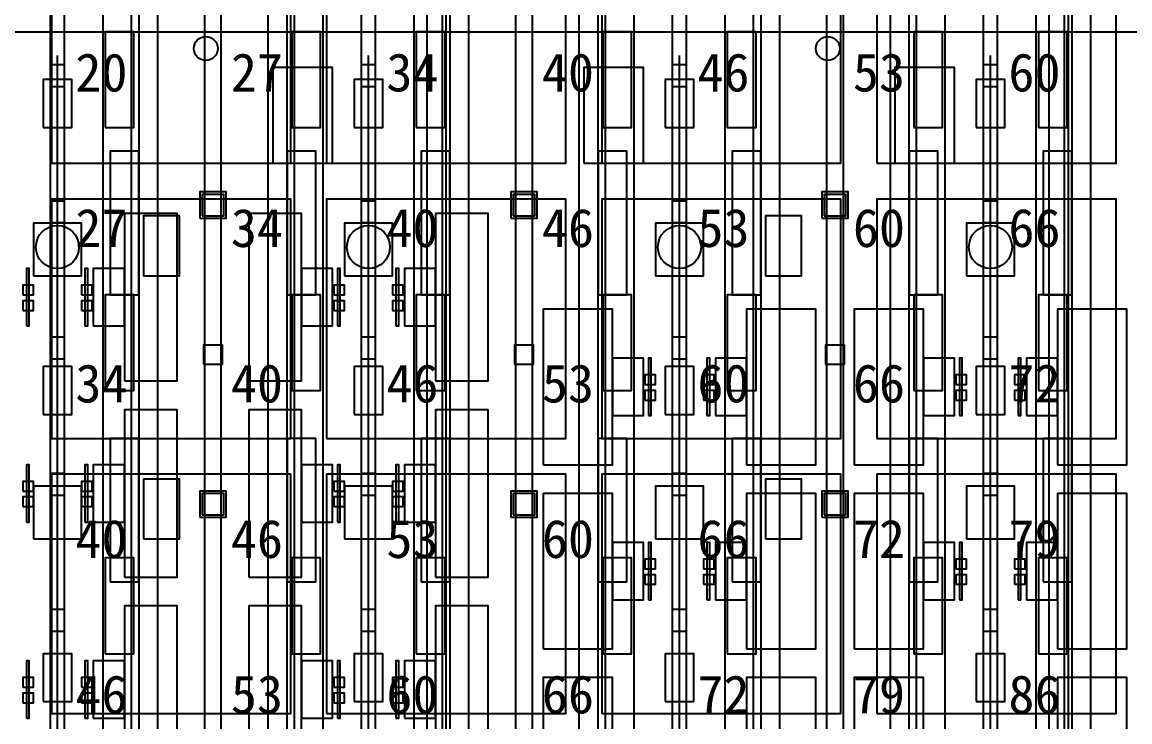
# Model space of a CAD drawing. Header units: metres. Extents: x -1640 to 1560, y -268 to 2338.
# Drawn here: x 28.27 to 74.58, y 934.15 to 963.4 of the extents above; entities that cross this region are included whole.
import ezdxf

# ---------------------------------------------------------------- set-up
doc = ezdxf.new("R2010")
doc.units = ezdxf.units.M
for name, color, linetype in [('1F_CHL', 4, 'Continuous'), ('1F_PUMP', 2, 'Continuous'), ('1F_SCR', 3, 'Continuous'), ('1F_STRUCT_COLUMN', 8, 'Continuous'), ('2F_CSF_LATERAL_RACK_CONCEPT', 9, 'Continuous'), ('2F_RFG', 5, 'Continuous'), ('2F_STRUCT_COLUMN', 8, 'Continuous'), ('2F_VMB', 6, 'Continuous'), ('3F_CLEANROOM_OVERHEAD_PIPE_DUCT_CONCEPT', 9, 'Continuous'), ('3F_CVD', 3, 'Continuous'), ('3F_DIFF', 4, 'Continuous'), ('3F_EHS_EGRESS_DIST_M', 2, 'Continuous'), ('3F_EHS_EXTINGUISHER_HYDRANT_CABINET_CONCEPT', 1, 'Continuous'), ('3F_EHS_GAS_DETECTOR', 6, 'Continuous'), ('3F_FOUP', 5, 'Continuous'), ('3F_OHT', 9, 'Continuous'), ('3F_OHTV', 1, 'Continuous'), ('3F_STK', 3, 'Continuous'), ('3F_STRUCT_COLUMN', 8, 'Continuous'), ('3F_TBAR', 6, 'Continuous'), ('4F_FFU', 1, 'Continuous'), ('4F_STRUCT_PLENUM_TRUSS_CONCEPT', 9, 'Continuous'), ('5F_CHL', 4, 'Continuous'), ('5F_PUMP', 2, 'Continuous'), ('5F_SCR', 3, 'Continuous'), ('5F_STRUCT_COLUMN', 8, 'Continuous'), ('6F_CSF_LATERAL_RACK_CONCEPT', 9, 'Continuous'), ('6F_RFG', 5, 'Continuous'), ('6F_STRUCT_COLUMN', 8, 'Continuous'), ('6F_VMB', 6, 'Continuous'), ('7F_CLEANROOM_OVERHEAD_PIPE_DUCT_CONCEPT', 9, 'Continuous'), ('7F_CVD', 3, 'Continuous'), ('7F_DIFF', 4, 'Continuous'), ('7F_EHS_EGRESS_DIST_M', 2, 'Continuous'), ('7F_EHS_EXTINGUISHER_HYDRANT_CABINET_CONCEPT', 1, 'Continuous'), ('7F_EHS_GAS_DETECTOR', 6, 'Continuous'), ('7F_FOUP', 5, 'Continuous'), ('7F_OHT', 9, 'Continuous'), ('7F_OHTV', 1, 'Continuous'), ('7F_STK', 3, 'Continuous'), ('7F_STRUCT_COLUMN', 8, 'Continuous'), ('7F_TBAR', 6, 'Continuous'), ('8F_FFU', 1, 'Continuous'), ('8F_STRUCT_PLENUM_TRUSS_CONCEPT', 9, 'Continuous'), ('EHS_TREATED_EXHAUST', 30, 'Continuous'), ('UTIL_PCW.R_CONCEPT', 1, 'Continuous'), ('UTIL_PCW.S_CONCEPT', 6, 'Continuous')]:
    doc.layers.add(name, color=color, linetype=linetype)

msp = doc.modelspace()

# ---------------------------------------------------------------- linework, layer by layer
at = {"layer": '1F_CHL'}
for points in [[(33.35, 952.8), (34.85, 952.8), (34.85, 955.3), (33.35, 955.3)], [(59.35, 952.8), (60.85, 952.8), (60.85, 955.3), (59.35, 955.3)], [(33.35, 941.8), (34.85, 941.8), (34.85, 944.3), (33.35, 944.3)], [(59.35, 941.8), (60.85, 941.8), (60.85, 944.3), (59.35, 944.3)]]:
    msp.add_lwpolyline(points, close=True, dxfattribs=at)
at = {"layer": '1F_PUMP'}
for points in [[(31.75, 959), (32.95, 959), (32.95, 963), (31.75, 963)], [(39.55, 959), (40.75, 959), (40.75, 963), (39.55, 963)], [(44.75, 959), (45.95, 959), (45.95, 963), (44.75, 963)], [(52.55, 959), (53.75, 959), (53.75, 963), (52.55, 963)], [(57.75, 959), (58.95, 959), (58.95, 963), (57.75, 963)], [(65.55, 959), (66.75, 959), (66.75, 963), (65.55, 963)], [(70.75, 959), (71.95, 959), (71.95, 963), (70.75, 963)], [(31.75, 948), (32.95, 948), (32.95, 952), (31.75, 952)], [(39.55, 948), (40.75, 948), (40.75, 952), (39.55, 952)], [(44.75, 948), (45.95, 948), (45.95, 952), (44.75, 952)], [(52.55, 948), (53.75, 948), (53.75, 952), (52.55, 952)], [(57.75, 948), (58.95, 948), (58.95, 952), (57.75, 952)], [(65.55, 948), (66.75, 948), (66.75, 952), (65.55, 952)], [(70.75, 948), (71.95, 948), (71.95, 952), (70.75, 952)], [(31.75, 937), (32.95, 937), (32.95, 941), (31.75, 941)], [(39.55, 937), (40.75, 937), (40.75, 941), (39.55, 941)], [(44.75, 937), (45.95, 937), (45.95, 941), (44.75, 941)], [(52.55, 937), (53.75, 937), (53.75, 941), (52.55, 941)], [(57.75, 937), (58.95, 937), (58.95, 941), (57.75, 941)], [(65.55, 937), (66.75, 937), (66.75, 941), (65.55, 941)], [(70.75, 937), (71.95, 937), (71.95, 941), (70.75, 941)]]:
    msp.add_lwpolyline(points, close=True, dxfattribs=at)
at = {"layer": '1F_SCR'}
for points in [[(28.75, 952.8), (30.75, 952.8), (30.75, 955), (28.75, 955)], [(41.75, 952.8), (43.75, 952.8), (43.75, 955), (41.75, 955)], [(54.75, 952.8), (56.75, 952.8), (56.75, 955), (54.75, 955)], [(67.75, 952.8), (69.75, 952.8), (69.75, 955), (67.75, 955)], [(28.75, 941.8), (30.75, 941.8), (30.75, 944), (28.75, 944)], [(41.75, 941.8), (43.75, 941.8), (43.75, 944), (41.75, 944)], [(54.75, 941.8), (56.75, 941.8), (56.75, 944), (54.75, 944)], [(67.75, 941.8), (69.75, 941.8), (69.75, 944), (67.75, 944)]]:
    msp.add_lwpolyline(points, close=True, dxfattribs=at)
at = {"layer": '1F_STRUCT_COLUMN'}
for points in [[(35.7, 955.2), (36.8, 955.2), (36.8, 956.3), (35.7, 956.3)], [(48.7, 955.2), (49.8, 955.2), (49.8, 956.3), (48.7, 956.3)], [(61.7, 955.2), (62.8, 955.2), (62.8, 956.3), (61.7, 956.3)], [(35.7, 942.7), (36.8, 942.7), (36.8, 943.8), (35.7, 943.8)], [(48.7, 942.7), (49.8, 942.7), (49.8, 943.8), (48.7, 943.8)], [(61.7, 942.7), (62.8, 942.7), (62.8, 943.8), (61.7, 943.8)]]:
    msp.add_lwpolyline(points, close=True, dxfattribs=at)
at = {"layer": '2F_CSF_LATERAL_RACK_CONCEPT'}
for points in [[(33.15, 891), (33.95, 891), (33.95, 1041), (33.15, 1041)], [(38.55, 891), (39.35, 891), (39.35, 1041), (38.55, 1041)], [(46.15, 891), (46.95, 891), (46.95, 1041), (46.15, 1041)], [(51.55, 891), (52.35, 891), (52.35, 1041), (51.55, 1041)], [(59.15, 891), (59.95, 891), (59.95, 1041), (59.15, 1041)], [(64.55, 891), (65.35, 891), (65.35, 1041), (64.55, 1041)], [(72.15, 891), (72.95, 891), (72.95, 1041), (72.15, 1041)]]:
    msp.add_lwpolyline(points, close=True, dxfattribs=at)
at = {"layer": '2F_RFG'}
for points in [[(31.95, 952), (33.15, 952), (33.15, 958), (31.95, 958)], [(39.35, 952), (40.55, 952), (40.55, 958), (39.35, 958)], [(44.95, 952), (46.15, 952), (46.15, 958), (44.95, 958)], [(52.35, 952), (53.55, 952), (53.55, 958), (52.35, 958)], [(57.95, 952), (59.15, 952), (59.15, 958), (57.95, 958)], [(65.35, 952), (66.55, 952), (66.55, 958), (65.35, 958)], [(70.95, 952), (72.15, 952), (72.15, 958), (70.95, 958)], [(31.95, 940), (33.15, 940), (33.15, 946), (31.95, 946)], [(39.35, 940), (40.55, 940), (40.55, 946), (39.35, 946)], [(44.95, 940), (46.15, 940), (46.15, 946), (44.95, 946)], [(52.35, 940), (53.55, 940), (53.55, 946), (52.35, 946)], [(57.95, 940), (59.15, 940), (59.15, 946), (57.95, 946)], [(65.35, 940), (66.55, 940), (66.55, 946), (65.35, 946)], [(70.95, 940), (72.15, 940), (72.15, 946), (70.95, 946)]]:
    msp.add_lwpolyline(points, close=True, dxfattribs=at)
at = {"layer": '2F_STRUCT_COLUMN'}
for points in [[(35.8, 955.3), (36.7, 955.3), (36.7, 956.2), (35.8, 956.2)], [(48.8, 955.3), (49.7, 955.3), (49.7, 956.2), (48.8, 956.2)], [(61.8, 955.3), (62.7, 955.3), (62.7, 956.2), (61.8, 956.2)], [(35.8, 942.8), (36.7, 942.8), (36.7, 943.7), (35.8, 943.7)], [(48.8, 942.8), (49.7, 942.8), (49.7, 943.7), (48.8, 943.7)], [(61.8, 942.8), (62.7, 942.8), (62.7, 943.7), (61.8, 943.7)]]:
    msp.add_lwpolyline(points, close=True, dxfattribs=at)
at = {"layer": '2F_VMB'}
for points in [[(29.15, 959), (30.35, 959), (30.35, 961), (29.15, 961)], [(42.15, 959), (43.35, 959), (43.35, 961), (42.15, 961)], [(55.15, 959), (56.35, 959), (56.35, 961), (55.15, 961)], [(68.15, 959), (69.35, 959), (69.35, 961), (68.15, 961)], [(29.15, 947), (30.35, 947), (30.35, 949), (29.15, 949)], [(42.15, 947), (43.35, 947), (43.35, 949), (42.15, 949)], [(55.15, 947), (56.35, 947), (56.35, 949), (55.15, 949)], [(68.15, 947), (69.35, 947), (69.35, 949), (68.15, 949)], [(29.15, 935), (30.35, 935), (30.35, 937), (29.15, 937)], [(42.15, 935), (43.35, 935), (43.35, 937), (42.15, 937)], [(55.15, 935), (56.35, 935), (56.35, 937), (55.15, 937)], [(68.15, 935), (69.35, 935), (69.35, 937), (68.15, 937)]]:
    msp.add_lwpolyline(points, close=True, dxfattribs=at)
at = {"layer": '3F_CLEANROOM_OVERHEAD_PIPE_DUCT_CONCEPT'}
for points in [[(31.65, 890), (32.85, 890), (32.85, 1042), (31.65, 1042)], [(39.65, 890), (40.85, 890), (40.85, 1042), (39.65, 1042)], [(44.65, 890), (45.85, 890), (45.85, 1042), (44.65, 1042)], [(52.65, 890), (53.85, 890), (53.85, 1042), (52.65, 1042)], [(57.65, 890), (58.85, 890), (58.85, 1042), (57.65, 1042)], [(65.65, 890), (66.85, 890), (66.85, 1042), (65.65, 1042)], [(70.65, 890), (71.85, 890), (71.85, 1042), (70.65, 1042)]]:
    msp.add_lwpolyline(points, close=True, dxfattribs=at)
at = {"layer": '3F_CVD'}
for points in [[(50.05, 944.9), (52.95, 944.9), (52.95, 951.4), (50.05, 951.4)], [(58.55, 944.9), (61.45, 944.9), (61.45, 951.4), (58.55, 951.4)], [(63.05, 944.9), (65.95, 944.9), (65.95, 951.4), (63.05, 951.4)], [(71.55, 944.9), (74.45, 944.9), (74.45, 951.4), (71.55, 951.4)], [(52.95, 946.95), (54.25, 946.95), (54.25, 949.35), (52.95, 949.35)], [(57.25, 946.95), (58.55, 946.95), (58.55, 949.35), (57.25, 949.35)], [(65.95, 946.95), (67.25, 946.95), (67.25, 949.35), (65.95, 949.35)], [(70.25, 946.95), (71.55, 946.95), (71.55, 949.35), (70.25, 949.35)], [(50.05, 937.2), (52.95, 937.2), (52.95, 943.7), (50.05, 943.7)], [(58.55, 937.2), (61.45, 937.2), (61.45, 943.7), (58.55, 943.7)], [(63.05, 937.2), (65.95, 937.2), (65.95, 943.7), (63.05, 943.7)], [(71.55, 937.2), (74.45, 937.2), (74.45, 943.7), (71.55, 943.7)], [(52.95, 939.25), (54.25, 939.25), (54.25, 941.65), (52.95, 941.65)], [(57.25, 939.25), (58.55, 939.25), (58.55, 941.65), (57.25, 941.65)], [(65.95, 939.25), (67.25, 939.25), (67.25, 941.65), (65.95, 941.65)], [(70.25, 939.25), (71.55, 939.25), (71.55, 941.65), (70.25, 941.65)], [(50.05, 929.5), (52.95, 929.5), (52.95, 936), (50.05, 936)], [(58.55, 929.5), (61.45, 929.5), (61.45, 936), (58.55, 936)], [(63.05, 929.5), (65.95, 929.5), (65.95, 936), (63.05, 936)], [(71.55, 929.5), (74.45, 929.5), (74.45, 936), (71.55, 936)]]:
    msp.add_lwpolyline(points, close=True, dxfattribs=at)
at = {"layer": '3F_DIFF'}
for points in [[(32.55, 948.4), (34.75, 948.4), (34.75, 955.4), (32.55, 955.4)], [(37.75, 948.4), (39.95, 948.4), (39.95, 955.4), (37.75, 955.4)], [(45.55, 948.4), (47.75, 948.4), (47.75, 955.4), (45.55, 955.4)], [(31.25, 950.7), (32.55, 950.7), (32.55, 953.1), (31.25, 953.1)], [(39.95, 950.7), (41.25, 950.7), (41.25, 953.1), (39.95, 953.1)], [(44.25, 950.7), (45.55, 950.7), (45.55, 953.1), (44.25, 953.1)], [(32.55, 940.2), (34.75, 940.2), (34.75, 947.2), (32.55, 947.2)], [(37.75, 940.2), (39.95, 940.2), (39.95, 947.2), (37.75, 947.2)], [(45.55, 940.2), (47.75, 940.2), (47.75, 947.2), (45.55, 947.2)], [(31.25, 942.5), (32.55, 942.5), (32.55, 944.9), (31.25, 944.9)], [(39.95, 942.5), (41.25, 942.5), (41.25, 944.9), (39.95, 944.9)], [(44.25, 942.5), (45.55, 942.5), (45.55, 944.9), (44.25, 944.9)], [(32.55, 932), (34.75, 932), (34.75, 939), (32.55, 939)], [(37.75, 932), (39.95, 932), (39.95, 939), (37.75, 939)], [(45.55, 932), (47.75, 932), (47.75, 939), (45.55, 939)], [(31.25, 934.3), (32.55, 934.3), (32.55, 936.7), (31.25, 936.7)], [(39.95, 934.3), (41.25, 934.3), (41.25, 936.7), (39.95, 936.7)], [(44.25, 934.3), (45.55, 934.3), (45.55, 936.7), (44.25, 936.7)]]:
    msp.add_lwpolyline(points, close=True, dxfattribs=at)
at = {"layer": '3F_EHS_EXTINGUISHER_HYDRANT_CABINET_CONCEPT'}
for centre in [(35.95, 962.3), (61.95, 962.3)]:
    msp.add_circle(centre, 0.5, dxfattribs=at)
at = {"layer": '3F_EHS_GAS_DETECTOR'}
for centre in [(29.75, 954), (42.75, 954), (55.75, 954), (68.75, 954)]:
    msp.add_circle(centre, 0.9, dxfattribs=at)
at = {"layer": '3F_FOUP'}
for points in [[(28.3, 952), (28.75, 952), (28.75, 952.4), (28.3, 952.4)], [(30.75, 952), (31.2, 952), (31.2, 952.4), (30.75, 952.4)], [(41.3, 952), (41.75, 952), (41.75, 952.4), (41.3, 952.4)], [(43.75, 952), (44.2, 952), (44.2, 952.4), (43.75, 952.4)], [(28.3, 951.35), (28.75, 951.35), (28.75, 951.75), (28.3, 951.75)], [(30.75, 951.35), (31.2, 951.35), (31.2, 951.75), (30.75, 951.75)], [(41.3, 951.35), (41.75, 951.35), (41.75, 951.75), (41.3, 951.75)], [(43.75, 951.35), (44.2, 951.35), (44.2, 951.75), (43.75, 951.75)], [(54.3, 948.25), (54.75, 948.25), (54.75, 948.65), (54.3, 948.65)], [(56.75, 948.25), (57.2, 948.25), (57.2, 948.65), (56.75, 948.65)], [(67.3, 948.25), (67.75, 948.25), (67.75, 948.65), (67.3, 948.65)], [(69.75, 948.25), (70.2, 948.25), (70.2, 948.65), (69.75, 948.65)], [(54.3, 947.6), (54.75, 947.6), (54.75, 948), (54.3, 948)], [(56.75, 947.6), (57.2, 947.6), (57.2, 948), (56.75, 948)], [(67.3, 947.6), (67.75, 947.6), (67.75, 948), (67.3, 948)], [(69.75, 947.6), (70.2, 947.6), (70.2, 948), (69.75, 948)], [(28.3, 943.8), (28.75, 943.8), (28.75, 944.2), (28.3, 944.2)], [(30.75, 943.8), (31.2, 943.8), (31.2, 944.2), (30.75, 944.2)], [(41.3, 943.8), (41.75, 943.8), (41.75, 944.2), (41.3, 944.2)], [(43.75, 943.8), (44.2, 943.8), (44.2, 944.2), (43.75, 944.2)], [(28.3, 943.15), (28.75, 943.15), (28.75, 943.55), (28.3, 943.55)], [(30.75, 943.15), (31.2, 943.15), (31.2, 943.55), (30.75, 943.55)], [(41.3, 943.15), (41.75, 943.15), (41.75, 943.55), (41.3, 943.55)], [(43.75, 943.15), (44.2, 943.15), (44.2, 943.55), (43.75, 943.55)], [(54.3, 940.55), (54.75, 940.55), (54.75, 940.95), (54.3, 940.95)], [(56.75, 940.55), (57.2, 940.55), (57.2, 940.95), (56.75, 940.95)], [(67.3, 940.55), (67.75, 940.55), (67.75, 940.95), (67.3, 940.95)], [(69.75, 940.55), (70.2, 940.55), (70.2, 940.95), (69.75, 940.95)], [(54.3, 939.9), (54.75, 939.9), (54.75, 940.3), (54.3, 940.3)], [(56.75, 939.9), (57.2, 939.9), (57.2, 940.3), (56.75, 940.3)], [(67.3, 939.9), (67.75, 939.9), (67.75, 940.3), (67.3, 940.3)], [(69.75, 939.9), (70.2, 939.9), (70.2, 940.3), (69.75, 940.3)], [(28.3, 935.6), (28.75, 935.6), (28.75, 936), (28.3, 936)], [(30.75, 935.6), (31.2, 935.6), (31.2, 936), (30.75, 936)], [(41.3, 935.6), (41.75, 935.6), (41.75, 936), (41.3, 936)], [(43.75, 935.6), (44.2, 935.6), (44.2, 936), (43.75, 936)], [(28.3, 934.95), (28.75, 934.95), (28.75, 935.35), (28.3, 935.35)], [(30.75, 934.95), (31.2, 934.95), (31.2, 935.35), (30.75, 935.35)], [(41.3, 934.95), (41.75, 934.95), (41.75, 935.35), (41.3, 935.35)], [(43.75, 934.95), (44.2, 934.95), (44.2, 935.35), (43.75, 935.35)]]:
    msp.add_lwpolyline(points, close=True, dxfattribs=at)
at = {"layer": '3F_OHT'}
for p, q in [((29.75, 890), (29.75, 962)), ((42.75, 890), (42.75, 962)), ((55.75, 890), (55.75, 962)), ((68.75, 890), (68.75, 962))]:
    msp.add_line(p, q, dxfattribs=at)
at = {"layer": '3F_OHTV'}
for points in [[(29.45, 960.71), (30.05, 960.71), (30.05, 961.61), (29.45, 961.61)], [(42.45, 960.71), (43.05, 960.71), (43.05, 961.61), (42.45, 961.61)], [(55.45, 960.71), (56.05, 960.71), (56.05, 961.61), (55.45, 961.61)], [(68.45, 960.71), (69.05, 960.71), (69.05, 961.61), (68.45, 961.61)], [(29.45, 955.02), (30.05, 955.02), (30.05, 955.92), (29.45, 955.92)], [(42.45, 955.02), (43.05, 955.02), (43.05, 955.92), (42.45, 955.92)], [(55.45, 955.02), (56.05, 955.02), (56.05, 955.92), (55.45, 955.92)], [(68.45, 955.02), (69.05, 955.02), (69.05, 955.92), (68.45, 955.92)], [(29.45, 949.33), (30.05, 949.33), (30.05, 950.23), (29.45, 950.23)], [(42.45, 949.33), (43.05, 949.33), (43.05, 950.23), (42.45, 950.23)], [(55.45, 949.33), (56.05, 949.33), (56.05, 950.23), (55.45, 950.23)], [(68.45, 949.33), (69.05, 949.33), (69.05, 950.23), (68.45, 950.23)], [(29.45, 943.63), (30.05, 943.63), (30.05, 944.53), (29.45, 944.53)], [(42.45, 943.63), (43.05, 943.63), (43.05, 944.53), (42.45, 944.53)], [(55.45, 943.63), (56.05, 943.63), (56.05, 944.53), (55.45, 944.53)], [(68.45, 943.63), (69.05, 943.63), (69.05, 944.53), (68.45, 944.53)], [(29.45, 937.94), (30.05, 937.94), (30.05, 938.84), (29.45, 938.84)], [(42.45, 937.94), (43.05, 937.94), (43.05, 938.84), (42.45, 938.84)], [(55.45, 937.94), (56.05, 937.94), (56.05, 938.84), (55.45, 938.84)], [(68.45, 937.94), (69.05, 937.94), (69.05, 938.84), (68.45, 938.84)]]:
    msp.add_lwpolyline(points, close=True, dxfattribs=at)
at = {"layer": '3F_STK'}
for points in [[(38.75, 957.5), (41.25, 957.5), (41.25, 961.5), (38.75, 961.5)], [(51.75, 957.5), (54.25, 957.5), (54.25, 961.5), (51.75, 961.5)], [(64.75, 957.5), (67.25, 957.5), (67.25, 961.5), (64.75, 961.5)]]:
    msp.add_lwpolyline(points, close=True, dxfattribs=at)
at = {"layer": '3F_STRUCT_COLUMN'}
for points in [[(35.85, 949.1), (36.65, 949.1), (36.65, 949.9), (35.85, 949.9)], [(48.85, 949.1), (49.65, 949.1), (49.65, 949.9), (48.85, 949.9)], [(61.85, 949.1), (62.65, 949.1), (62.65, 949.9), (61.85, 949.9)]]:
    msp.add_lwpolyline(points, close=True, dxfattribs=at)
at = {"layer": '3F_TBAR'}
for points in [[(28.45, 950.7), (28.57, 950.7), (28.57, 953.1), (28.45, 953.1)], [(30.9, 950.7), (31.02, 950.7), (31.02, 953.1), (30.9, 953.1)], [(41.45, 950.7), (41.57, 950.7), (41.57, 953.1), (41.45, 953.1)], [(43.9, 950.7), (44.02, 950.7), (44.02, 953.1), (43.9, 953.1)], [(54.45, 946.95), (54.57, 946.95), (54.57, 949.35), (54.45, 949.35)], [(56.9, 946.95), (57.02, 946.95), (57.02, 949.35), (56.9, 949.35)], [(67.45, 946.95), (67.57, 946.95), (67.57, 949.35), (67.45, 949.35)], [(69.9, 946.95), (70.02, 946.95), (70.02, 949.35), (69.9, 949.35)], [(28.45, 942.5), (28.57, 942.5), (28.57, 944.9), (28.45, 944.9)], [(30.9, 942.5), (31.02, 942.5), (31.02, 944.9), (30.9, 944.9)], [(41.45, 942.5), (41.57, 942.5), (41.57, 944.9), (41.45, 944.9)], [(43.9, 942.5), (44.02, 942.5), (44.02, 944.9), (43.9, 944.9)], [(54.45, 939.25), (54.57, 939.25), (54.57, 941.65), (54.45, 941.65)], [(56.9, 939.25), (57.02, 939.25), (57.02, 941.65), (56.9, 941.65)], [(67.45, 939.25), (67.57, 939.25), (67.57, 941.65), (67.45, 941.65)], [(69.9, 939.25), (70.02, 939.25), (70.02, 941.65), (69.9, 941.65)], [(28.45, 934.3), (28.57, 934.3), (28.57, 936.7), (28.45, 936.7)], [(30.9, 934.3), (31.02, 934.3), (31.02, 936.7), (30.9, 936.7)], [(41.45, 934.3), (41.57, 934.3), (41.57, 936.7), (41.45, 936.7)], [(43.9, 934.3), (44.02, 934.3), (44.02, 936.7), (43.9, 936.7)]]:
    msp.add_lwpolyline(points, close=True, dxfattribs=at)
at = {"layer": '4F_FFU'}
for points in [[(29.5, 957.5), (39.5, 957.5), (39.5, 967.5), (29.5, 967.5)], [(41, 957.5), (51, 957.5), (51, 967.5), (41, 967.5)], [(52.5, 957.5), (62.5, 957.5), (62.5, 967.5), (52.5, 967.5)], [(64, 957.5), (74, 957.5), (74, 967.5), (64, 967.5)], [(29.5, 946), (39.5, 946), (39.5, 956), (29.5, 956)], [(41, 946), (51, 946), (51, 956), (41, 956)], [(52.5, 946), (62.5, 946), (62.5, 956), (52.5, 956)], [(64, 946), (74, 946), (74, 956), (64, 956)], [(29.5, 934.5), (39.5, 934.5), (39.5, 944.5), (29.5, 944.5)], [(41, 934.5), (51, 934.5), (51, 944.5), (41, 944.5)], [(52.5, 934.5), (62.5, 934.5), (62.5, 944.5), (52.5, 944.5)], [(64, 934.5), (74, 934.5), (74, 944.5), (64, 944.5)]]:
    msp.add_lwpolyline(points, close=True, dxfattribs=at)
at = {"layer": '4F_STRUCT_PLENUM_TRUSS_CONCEPT'}
for points in [[(35.9, 887), (36.6, 887), (36.6, 1045), (35.9, 1045)], [(48.9, 887), (49.6, 887), (49.6, 1045), (48.9, 1045)], [(61.9, 887), (62.6, 887), (62.6, 1045), (61.9, 1045)]]:
    msp.add_lwpolyline(points, close=True, dxfattribs=at)
at = {"layer": '5F_CHL'}
for points in [[(33.35, 952.8), (34.85, 952.8), (34.85, 955.3), (33.35, 955.3)], [(59.35, 952.8), (60.85, 952.8), (60.85, 955.3), (59.35, 955.3)], [(33.35, 941.8), (34.85, 941.8), (34.85, 944.3), (33.35, 944.3)], [(59.35, 941.8), (60.85, 941.8), (60.85, 944.3), (59.35, 944.3)]]:
    msp.add_lwpolyline(points, close=True, dxfattribs=at)
at = {"layer": '5F_PUMP'}
for points in [[(31.75, 959), (32.95, 959), (32.95, 963), (31.75, 963)], [(39.55, 959), (40.75, 959), (40.75, 963), (39.55, 963)], [(44.75, 959), (45.95, 959), (45.95, 963), (44.75, 963)], [(52.55, 959), (53.75, 959), (53.75, 963), (52.55, 963)], [(57.75, 959), (58.95, 959), (58.95, 963), (57.75, 963)], [(65.55, 959), (66.75, 959), (66.75, 963), (65.55, 963)], [(70.75, 959), (71.95, 959), (71.95, 963), (70.75, 963)], [(31.75, 948), (32.95, 948), (32.95, 952), (31.75, 952)], [(39.55, 948), (40.75, 948), (40.75, 952), (39.55, 952)], [(44.75, 948), (45.95, 948), (45.95, 952), (44.75, 952)], [(52.55, 948), (53.75, 948), (53.75, 952), (52.55, 952)], [(57.75, 948), (58.95, 948), (58.95, 952), (57.75, 952)], [(65.55, 948), (66.75, 948), (66.75, 952), (65.55, 952)], [(70.75, 948), (71.95, 948), (71.95, 952), (70.75, 952)], [(31.75, 937), (32.95, 937), (32.95, 941), (31.75, 941)], [(39.55, 937), (40.75, 937), (40.75, 941), (39.55, 941)], [(44.75, 937), (45.95, 937), (45.95, 941), (44.75, 941)], [(52.55, 937), (53.75, 937), (53.75, 941), (52.55, 941)], [(57.75, 937), (58.95, 937), (58.95, 941), (57.75, 941)], [(65.55, 937), (66.75, 937), (66.75, 941), (65.55, 941)], [(70.75, 937), (71.95, 937), (71.95, 941), (70.75, 941)]]:
    msp.add_lwpolyline(points, close=True, dxfattribs=at)
at = {"layer": '5F_SCR'}
for points in [[(28.75, 952.8), (30.75, 952.8), (30.75, 955), (28.75, 955)], [(41.75, 952.8), (43.75, 952.8), (43.75, 955), (41.75, 955)], [(54.75, 952.8), (56.75, 952.8), (56.75, 955), (54.75, 955)], [(67.75, 952.8), (69.75, 952.8), (69.75, 955), (67.75, 955)], [(28.75, 941.8), (30.75, 941.8), (30.75, 944), (28.75, 944)], [(41.75, 941.8), (43.75, 941.8), (43.75, 944), (41.75, 944)], [(54.75, 941.8), (56.75, 941.8), (56.75, 944), (54.75, 944)], [(67.75, 941.8), (69.75, 941.8), (69.75, 944), (67.75, 944)]]:
    msp.add_lwpolyline(points, close=True, dxfattribs=at)
at = {"layer": '5F_STRUCT_COLUMN'}
for points in [[(35.7, 955.2), (36.8, 955.2), (36.8, 956.3), (35.7, 956.3)], [(48.7, 955.2), (49.8, 955.2), (49.8, 956.3), (48.7, 956.3)], [(61.7, 955.2), (62.8, 955.2), (62.8, 956.3), (61.7, 956.3)], [(35.7, 942.7), (36.8, 942.7), (36.8, 943.8), (35.7, 943.8)], [(48.7, 942.7), (49.8, 942.7), (49.8, 943.8), (48.7, 943.8)], [(61.7, 942.7), (62.8, 942.7), (62.8, 943.8), (61.7, 943.8)]]:
    msp.add_lwpolyline(points, close=True, dxfattribs=at)
at = {"layer": '6F_CSF_LATERAL_RACK_CONCEPT'}
for points in [[(33.15, 891), (33.95, 891), (33.95, 1041), (33.15, 1041)], [(38.55, 891), (39.35, 891), (39.35, 1041), (38.55, 1041)], [(46.15, 891), (46.95, 891), (46.95, 1041), (46.15, 1041)], [(51.55, 891), (52.35, 891), (52.35, 1041), (51.55, 1041)], [(59.15, 891), (59.95, 891), (59.95, 1041), (59.15, 1041)], [(64.55, 891), (65.35, 891), (65.35, 1041), (64.55, 1041)], [(72.15, 891), (72.95, 891), (72.95, 1041), (72.15, 1041)]]:
    msp.add_lwpolyline(points, close=True, dxfattribs=at)
at = {"layer": '6F_RFG'}
for points in [[(31.95, 952), (33.15, 952), (33.15, 958), (31.95, 958)], [(39.35, 952), (40.55, 952), (40.55, 958), (39.35, 958)], [(44.95, 952), (46.15, 952), (46.15, 958), (44.95, 958)], [(52.35, 952), (53.55, 952), (53.55, 958), (52.35, 958)], [(57.95, 952), (59.15, 952), (59.15, 958), (57.95, 958)], [(65.35, 952), (66.55, 952), (66.55, 958), (65.35, 958)], [(70.95, 952), (72.15, 952), (72.15, 958), (70.95, 958)], [(31.95, 940), (33.15, 940), (33.15, 946), (31.95, 946)], [(39.35, 940), (40.55, 940), (40.55, 946), (39.35, 946)], [(44.95, 940), (46.15, 940), (46.15, 946), (44.95, 946)], [(52.35, 940), (53.55, 940), (53.55, 946), (52.35, 946)], [(57.95, 940), (59.15, 940), (59.15, 946), (57.95, 946)], [(65.35, 940), (66.55, 940), (66.55, 946), (65.35, 946)], [(70.95, 940), (72.15, 940), (72.15, 946), (70.95, 946)]]:
    msp.add_lwpolyline(points, close=True, dxfattribs=at)
at = {"layer": '6F_STRUCT_COLUMN'}
for points in [[(35.8, 955.3), (36.7, 955.3), (36.7, 956.2), (35.8, 956.2)], [(48.8, 955.3), (49.7, 955.3), (49.7, 956.2), (48.8, 956.2)], [(61.8, 955.3), (62.7, 955.3), (62.7, 956.2), (61.8, 956.2)], [(35.8, 942.8), (36.7, 942.8), (36.7, 943.7), (35.8, 943.7)], [(48.8, 942.8), (49.7, 942.8), (49.7, 943.7), (48.8, 943.7)], [(61.8, 942.8), (62.7, 942.8), (62.7, 943.7), (61.8, 943.7)]]:
    msp.add_lwpolyline(points, close=True, dxfattribs=at)
at = {"layer": '6F_VMB'}
for points in [[(29.15, 959), (30.35, 959), (30.35, 961), (29.15, 961)], [(42.15, 959), (43.35, 959), (43.35, 961), (42.15, 961)], [(55.15, 959), (56.35, 959), (56.35, 961), (55.15, 961)], [(68.15, 959), (69.35, 959), (69.35, 961), (68.15, 961)], [(29.15, 947), (30.35, 947), (30.35, 949), (29.15, 949)], [(42.15, 947), (43.35, 947), (43.35, 949), (42.15, 949)], [(55.15, 947), (56.35, 947), (56.35, 949), (55.15, 949)], [(68.15, 947), (69.35, 947), (69.35, 949), (68.15, 949)], [(29.15, 935), (30.35, 935), (30.35, 937), (29.15, 937)], [(42.15, 935), (43.35, 935), (43.35, 937), (42.15, 937)], [(55.15, 935), (56.35, 935), (56.35, 937), (55.15, 937)], [(68.15, 935), (69.35, 935), (69.35, 937), (68.15, 937)]]:
    msp.add_lwpolyline(points, close=True, dxfattribs=at)
at = {"layer": '7F_CLEANROOM_OVERHEAD_PIPE_DUCT_CONCEPT'}
for points in [[(31.65, 890), (32.85, 890), (32.85, 1042), (31.65, 1042)], [(39.65, 890), (40.85, 890), (40.85, 1042), (39.65, 1042)], [(44.65, 890), (45.85, 890), (45.85, 1042), (44.65, 1042)], [(52.65, 890), (53.85, 890), (53.85, 1042), (52.65, 1042)], [(57.65, 890), (58.85, 890), (58.85, 1042), (57.65, 1042)], [(65.65, 890), (66.85, 890), (66.85, 1042), (65.65, 1042)], [(70.65, 890), (71.85, 890), (71.85, 1042), (70.65, 1042)]]:
    msp.add_lwpolyline(points, close=True, dxfattribs=at)
at = {"layer": '7F_CVD'}
for points in [[(50.05, 944.9), (52.95, 944.9), (52.95, 951.4), (50.05, 951.4)], [(58.55, 944.9), (61.45, 944.9), (61.45, 951.4), (58.55, 951.4)], [(63.05, 944.9), (65.95, 944.9), (65.95, 951.4), (63.05, 951.4)], [(71.55, 944.9), (74.45, 944.9), (74.45, 951.4), (71.55, 951.4)], [(52.95, 946.95), (54.25, 946.95), (54.25, 949.35), (52.95, 949.35)], [(57.25, 946.95), (58.55, 946.95), (58.55, 949.35), (57.25, 949.35)], [(65.95, 946.95), (67.25, 946.95), (67.25, 949.35), (65.95, 949.35)], [(70.25, 946.95), (71.55, 946.95), (71.55, 949.35), (70.25, 949.35)], [(50.05, 937.2), (52.95, 937.2), (52.95, 943.7), (50.05, 943.7)], [(58.55, 937.2), (61.45, 937.2), (61.45, 943.7), (58.55, 943.7)], [(63.05, 937.2), (65.95, 937.2), (65.95, 943.7), (63.05, 943.7)], [(71.55, 937.2), (74.45, 937.2), (74.45, 943.7), (71.55, 943.7)], [(52.95, 939.25), (54.25, 939.25), (54.25, 941.65), (52.95, 941.65)], [(57.25, 939.25), (58.55, 939.25), (58.55, 941.65), (57.25, 941.65)], [(65.95, 939.25), (67.25, 939.25), (67.25, 941.65), (65.95, 941.65)], [(70.25, 939.25), (71.55, 939.25), (71.55, 941.65), (70.25, 941.65)], [(50.05, 929.5), (52.95, 929.5), (52.95, 936), (50.05, 936)], [(58.55, 929.5), (61.45, 929.5), (61.45, 936), (58.55, 936)], [(63.05, 929.5), (65.95, 929.5), (65.95, 936), (63.05, 936)], [(71.55, 929.5), (74.45, 929.5), (74.45, 936), (71.55, 936)]]:
    msp.add_lwpolyline(points, close=True, dxfattribs=at)
at = {"layer": '7F_DIFF'}
for points in [[(32.55, 948.4), (34.75, 948.4), (34.75, 955.4), (32.55, 955.4)], [(37.75, 948.4), (39.95, 948.4), (39.95, 955.4), (37.75, 955.4)], [(45.55, 948.4), (47.75, 948.4), (47.75, 955.4), (45.55, 955.4)], [(31.25, 950.7), (32.55, 950.7), (32.55, 953.1), (31.25, 953.1)], [(39.95, 950.7), (41.25, 950.7), (41.25, 953.1), (39.95, 953.1)], [(44.25, 950.7), (45.55, 950.7), (45.55, 953.1), (44.25, 953.1)], [(32.55, 940.2), (34.75, 940.2), (34.75, 947.2), (32.55, 947.2)], [(37.75, 940.2), (39.95, 940.2), (39.95, 947.2), (37.75, 947.2)], [(45.55, 940.2), (47.75, 940.2), (47.75, 947.2), (45.55, 947.2)], [(31.25, 942.5), (32.55, 942.5), (32.55, 944.9), (31.25, 944.9)], [(39.95, 942.5), (41.25, 942.5), (41.25, 944.9), (39.95, 944.9)], [(44.25, 942.5), (45.55, 942.5), (45.55, 944.9), (44.25, 944.9)], [(32.55, 932), (34.75, 932), (34.75, 939), (32.55, 939)], [(37.75, 932), (39.95, 932), (39.95, 939), (37.75, 939)], [(45.55, 932), (47.75, 932), (47.75, 939), (45.55, 939)], [(31.25, 934.3), (32.55, 934.3), (32.55, 936.7), (31.25, 936.7)], [(39.95, 934.3), (41.25, 934.3), (41.25, 936.7), (39.95, 936.7)], [(44.25, 934.3), (45.55, 934.3), (45.55, 936.7), (44.25, 936.7)]]:
    msp.add_lwpolyline(points, close=True, dxfattribs=at)
at = {"layer": '7F_EHS_EXTINGUISHER_HYDRANT_CABINET_CONCEPT'}
for centre in [(35.95, 962.3), (61.95, 962.3)]:
    msp.add_circle(centre, 0.5, dxfattribs=at)
at = {"layer": '7F_EHS_GAS_DETECTOR'}
for centre in [(29.75, 954), (42.75, 954), (55.75, 954), (68.75, 954)]:
    msp.add_circle(centre, 0.9, dxfattribs=at)
at = {"layer": '7F_FOUP'}
for points in [[(28.3, 952), (28.75, 952), (28.75, 952.4), (28.3, 952.4)], [(30.75, 952), (31.2, 952), (31.2, 952.4), (30.75, 952.4)], [(41.3, 952), (41.75, 952), (41.75, 952.4), (41.3, 952.4)], [(43.75, 952), (44.2, 952), (44.2, 952.4), (43.75, 952.4)], [(28.3, 951.35), (28.75, 951.35), (28.75, 951.75), (28.3, 951.75)], [(30.75, 951.35), (31.2, 951.35), (31.2, 951.75), (30.75, 951.75)], [(41.3, 951.35), (41.75, 951.35), (41.75, 951.75), (41.3, 951.75)], [(43.75, 951.35), (44.2, 951.35), (44.2, 951.75), (43.75, 951.75)], [(54.3, 948.25), (54.75, 948.25), (54.75, 948.65), (54.3, 948.65)], [(56.75, 948.25), (57.2, 948.25), (57.2, 948.65), (56.75, 948.65)], [(67.3, 948.25), (67.75, 948.25), (67.75, 948.65), (67.3, 948.65)], [(69.75, 948.25), (70.2, 948.25), (70.2, 948.65), (69.75, 948.65)], [(54.3, 947.6), (54.75, 947.6), (54.75, 948), (54.3, 948)], [(56.75, 947.6), (57.2, 947.6), (57.2, 948), (56.75, 948)], [(67.3, 947.6), (67.75, 947.6), (67.75, 948), (67.3, 948)], [(69.75, 947.6), (70.2, 947.6), (70.2, 948), (69.75, 948)], [(28.3, 943.8), (28.75, 943.8), (28.75, 944.2), (28.3, 944.2)], [(30.75, 943.8), (31.2, 943.8), (31.2, 944.2), (30.75, 944.2)], [(41.3, 943.8), (41.75, 943.8), (41.75, 944.2), (41.3, 944.2)], [(43.75, 943.8), (44.2, 943.8), (44.2, 944.2), (43.75, 944.2)], [(28.3, 943.15), (28.75, 943.15), (28.75, 943.55), (28.3, 943.55)], [(30.75, 943.15), (31.2, 943.15), (31.2, 943.55), (30.75, 943.55)], [(41.3, 943.15), (41.75, 943.15), (41.75, 943.55), (41.3, 943.55)], [(43.75, 943.15), (44.2, 943.15), (44.2, 943.55), (43.75, 943.55)], [(54.3, 940.55), (54.75, 940.55), (54.75, 940.95), (54.3, 940.95)], [(56.75, 940.55), (57.2, 940.55), (57.2, 940.95), (56.75, 940.95)], [(67.3, 940.55), (67.75, 940.55), (67.75, 940.95), (67.3, 940.95)], [(69.75, 940.55), (70.2, 940.55), (70.2, 940.95), (69.75, 940.95)], [(54.3, 939.9), (54.75, 939.9), (54.75, 940.3), (54.3, 940.3)], [(56.75, 939.9), (57.2, 939.9), (57.2, 940.3), (56.75, 940.3)], [(67.3, 939.9), (67.75, 939.9), (67.75, 940.3), (67.3, 940.3)], [(69.75, 939.9), (70.2, 939.9), (70.2, 940.3), (69.75, 940.3)], [(28.3, 935.6), (28.75, 935.6), (28.75, 936), (28.3, 936)], [(30.75, 935.6), (31.2, 935.6), (31.2, 936), (30.75, 936)], [(41.3, 935.6), (41.75, 935.6), (41.75, 936), (41.3, 936)], [(43.75, 935.6), (44.2, 935.6), (44.2, 936), (43.75, 936)], [(28.3, 934.95), (28.75, 934.95), (28.75, 935.35), (28.3, 935.35)], [(30.75, 934.95), (31.2, 934.95), (31.2, 935.35), (30.75, 935.35)], [(41.3, 934.95), (41.75, 934.95), (41.75, 935.35), (41.3, 935.35)], [(43.75, 934.95), (44.2, 934.95), (44.2, 935.35), (43.75, 935.35)]]:
    msp.add_lwpolyline(points, close=True, dxfattribs=at)
at = {"layer": '7F_OHT'}
for p, q in [((29.75, 890), (29.75, 962)), ((42.75, 890), (42.75, 962)), ((55.75, 890), (55.75, 962)), ((68.75, 890), (68.75, 962))]:
    msp.add_line(p, q, dxfattribs=at)
at = {"layer": '7F_OHTV'}
for points in [[(29.45, 960.71), (30.05, 960.71), (30.05, 961.61), (29.45, 961.61)], [(42.45, 960.71), (43.05, 960.71), (43.05, 961.61), (42.45, 961.61)], [(55.45, 960.71), (56.05, 960.71), (56.05, 961.61), (55.45, 961.61)], [(68.45, 960.71), (69.05, 960.71), (69.05, 961.61), (68.45, 961.61)], [(29.45, 955.02), (30.05, 955.02), (30.05, 955.92), (29.45, 955.92)], [(42.45, 955.02), (43.05, 955.02), (43.05, 955.92), (42.45, 955.92)], [(55.45, 955.02), (56.05, 955.02), (56.05, 955.92), (55.45, 955.92)], [(68.45, 955.02), (69.05, 955.02), (69.05, 955.92), (68.45, 955.92)], [(29.45, 949.33), (30.05, 949.33), (30.05, 950.23), (29.45, 950.23)], [(42.45, 949.33), (43.05, 949.33), (43.05, 950.23), (42.45, 950.23)], [(55.45, 949.33), (56.05, 949.33), (56.05, 950.23), (55.45, 950.23)], [(68.45, 949.33), (69.05, 949.33), (69.05, 950.23), (68.45, 950.23)], [(29.45, 943.63), (30.05, 943.63), (30.05, 944.53), (29.45, 944.53)], [(42.45, 943.63), (43.05, 943.63), (43.05, 944.53), (42.45, 944.53)], [(55.45, 943.63), (56.05, 943.63), (56.05, 944.53), (55.45, 944.53)], [(68.45, 943.63), (69.05, 943.63), (69.05, 944.53), (68.45, 944.53)], [(29.45, 937.94), (30.05, 937.94), (30.05, 938.84), (29.45, 938.84)], [(42.45, 937.94), (43.05, 937.94), (43.05, 938.84), (42.45, 938.84)], [(55.45, 937.94), (56.05, 937.94), (56.05, 938.84), (55.45, 938.84)], [(68.45, 937.94), (69.05, 937.94), (69.05, 938.84), (68.45, 938.84)]]:
    msp.add_lwpolyline(points, close=True, dxfattribs=at)
at = {"layer": '7F_STK'}
for points in [[(38.75, 957.5), (41.25, 957.5), (41.25, 961.5), (38.75, 961.5)], [(51.75, 957.5), (54.25, 957.5), (54.25, 961.5), (51.75, 961.5)], [(64.75, 957.5), (67.25, 957.5), (67.25, 961.5), (64.75, 961.5)]]:
    msp.add_lwpolyline(points, close=True, dxfattribs=at)
at = {"layer": '7F_STRUCT_COLUMN'}
for points in [[(35.85, 949.1), (36.65, 949.1), (36.65, 949.9), (35.85, 949.9)], [(48.85, 949.1), (49.65, 949.1), (49.65, 949.9), (48.85, 949.9)], [(61.85, 949.1), (62.65, 949.1), (62.65, 949.9), (61.85, 949.9)]]:
    msp.add_lwpolyline(points, close=True, dxfattribs=at)
at = {"layer": '7F_TBAR'}
for points in [[(28.45, 950.7), (28.57, 950.7), (28.57, 953.1), (28.45, 953.1)], [(30.9, 950.7), (31.02, 950.7), (31.02, 953.1), (30.9, 953.1)], [(41.45, 950.7), (41.57, 950.7), (41.57, 953.1), (41.45, 953.1)], [(43.9, 950.7), (44.02, 950.7), (44.02, 953.1), (43.9, 953.1)], [(54.45, 946.95), (54.57, 946.95), (54.57, 949.35), (54.45, 949.35)], [(56.9, 946.95), (57.02, 946.95), (57.02, 949.35), (56.9, 949.35)], [(67.45, 946.95), (67.57, 946.95), (67.57, 949.35), (67.45, 949.35)], [(69.9, 946.95), (70.02, 946.95), (70.02, 949.35), (69.9, 949.35)], [(28.45, 942.5), (28.57, 942.5), (28.57, 944.9), (28.45, 944.9)], [(30.9, 942.5), (31.02, 942.5), (31.02, 944.9), (30.9, 944.9)], [(41.45, 942.5), (41.57, 942.5), (41.57, 944.9), (41.45, 944.9)], [(43.9, 942.5), (44.02, 942.5), (44.02, 944.9), (43.9, 944.9)], [(54.45, 939.25), (54.57, 939.25), (54.57, 941.65), (54.45, 941.65)], [(56.9, 939.25), (57.02, 939.25), (57.02, 941.65), (56.9, 941.65)], [(67.45, 939.25), (67.57, 939.25), (67.57, 941.65), (67.45, 941.65)], [(69.9, 939.25), (70.02, 939.25), (70.02, 941.65), (69.9, 941.65)], [(28.45, 934.3), (28.57, 934.3), (28.57, 936.7), (28.45, 936.7)], [(30.9, 934.3), (31.02, 934.3), (31.02, 936.7), (30.9, 936.7)], [(41.45, 934.3), (41.57, 934.3), (41.57, 936.7), (41.45, 936.7)], [(43.9, 934.3), (44.02, 934.3), (44.02, 936.7), (43.9, 936.7)]]:
    msp.add_lwpolyline(points, close=True, dxfattribs=at)
at = {"layer": '8F_FFU'}
for points in [[(29.5, 957.5), (39.5, 957.5), (39.5, 967.5), (29.5, 967.5)], [(41, 957.5), (51, 957.5), (51, 967.5), (41, 967.5)], [(52.5, 957.5), (62.5, 957.5), (62.5, 967.5), (52.5, 967.5)], [(64, 957.5), (74, 957.5), (74, 967.5), (64, 967.5)], [(29.5, 946), (39.5, 946), (39.5, 956), (29.5, 956)], [(41, 946), (51, 946), (51, 956), (41, 956)], [(52.5, 946), (62.5, 946), (62.5, 956), (52.5, 956)], [(64, 946), (74, 946), (74, 956), (64, 956)], [(29.5, 934.5), (39.5, 934.5), (39.5, 944.5), (29.5, 944.5)], [(41, 934.5), (51, 934.5), (51, 944.5), (41, 944.5)], [(52.5, 934.5), (62.5, 934.5), (62.5, 944.5), (52.5, 944.5)], [(64, 934.5), (74, 934.5), (74, 944.5), (64, 944.5)]]:
    msp.add_lwpolyline(points, close=True, dxfattribs=at)
at = {"layer": '8F_STRUCT_PLENUM_TRUSS_CONCEPT'}
for points in [[(35.9, 887), (36.6, 887), (36.6, 1045), (35.9, 1045)], [(48.9, 887), (49.6, 887), (49.6, 1045), (48.9, 1045)], [(61.9, 887), (62.6, 887), (62.6, 1045), (61.9, 1045)]]:
    msp.add_lwpolyline(points, close=True, dxfattribs=at)
at = {"layer": 'EHS_TREATED_EXHAUST'}
for points in [[(29.45, 891), (30.05, 891), (30.05, 1053), (29.45, 1053)], [(29.45, 891), (30.05, 891), (30.05, 1053), (29.45, 1053)], [(42.45, 891), (43.05, 891), (43.05, 1053), (42.45, 1053)], [(42.45, 891), (43.05, 891), (43.05, 1053), (42.45, 1053)], [(55.45, 891), (56.05, 891), (56.05, 1053), (55.45, 1053)], [(55.45, 891), (56.05, 891), (56.05, 1053), (55.45, 1053)], [(68.45, 891), (69.05, 891), (69.05, 1053), (68.45, 1053)], [(68.45, 891), (69.05, 891), (69.05, 1053), (68.45, 1053)]]:
    msp.add_lwpolyline(points, close=True, dxfattribs=at)
at = {"layer": 'UTIL_PCW.R_CONCEPT'}
for p, q in [((45.995, 892.77), (45.995, 1039.22)), ((45.995, 892.77), (45.995, 1039.22)), ((72.005, 892.77), (72.005, 1039.22)), ((72.005, 892.77), (72.005, 1039.22))]:
    msp.add_line(p, q, dxfattribs=at)
at = {"layer": 'UTIL_PCW.S_CONCEPT'}
for p, q in [((45.205, 892.77), (45.205, 1039.22)), ((45.205, 892.77), (45.205, 1039.22)), ((71.205, 892.77), (71.205, 1039.22)), ((71.205, 892.77), (71.205, 1039.22)), ((-277.4, 963), (286.4, 963)), ((-277.4, 963), (286.4, 963))]:
    msp.add_line(p, q, dxfattribs=at)

# ---------------------------------------------------------------- texts
at = {"layer": '3F_EHS_EGRESS_DIST_M'}
for s, p in [('20', (30.5, 960.5)), ('27', (37, 960.5)), ('34', (43.5, 960.5)), ('40', (50, 960.5)), ('46', (56.5, 960.5)), ('53', (63, 960.5)), ('60', (69.5, 960.5)), ('27', (30.5, 954)), ('34', (37, 954)), ('40', (43.5, 954)), ('46', (50, 954)), ('53', (56.5, 954)), ('60', (63, 954)), ('66', (69.5, 954)), ('34', (30.5, 947.5)), ('40', (37, 947.5)), ('46', (43.5, 947.5)), ('53', (50, 947.5)), ('60', (56.5, 947.5)), ('66', (63, 947.5)), ('72', (69.5, 947.5)), ('40', (30.5, 941)), ('46', (37, 941)), ('53', (43.5, 941)), ('60', (50, 941)), ('66', (56.5, 941)), ('72', (63, 941)), ('79', (69.5, 941)), ('46', (30.5, 934.5)), ('53', (37, 934.5)), ('60', (43.5, 934.5)), ('66', (50, 934.5)), ('72', (56.5, 934.5)), ('79', (63, 934.5)), ('86', (69.5, 934.5))]:
    msp.add_text(s, height=1.6, dxfattribs=at).set_placement(p)
at = {"layer": '7F_EHS_EGRESS_DIST_M'}
for s, p in [('20', (30.5, 960.5)), ('27', (37, 960.5)), ('34', (43.5, 960.5)), ('40', (50, 960.5)), ('46', (56.5, 960.5)), ('53', (63, 960.5)), ('60', (69.5, 960.5)), ('27', (30.5, 954)), ('34', (37, 954)), ('40', (43.5, 954)), ('46', (50, 954)), ('53', (56.5, 954)), ('60', (63, 954)), ('66', (69.5, 954)), ('34', (30.5, 947.5)), ('40', (37, 947.5)), ('46', (43.5, 947.5)), ('53', (50, 947.5)), ('60', (56.5, 947.5)), ('66', (63, 947.5)), ('72', (69.5, 947.5)), ('40', (30.5, 941)), ('46', (37, 941)), ('53', (43.5, 941)), ('60', (50, 941)), ('66', (56.5, 941)), ('72', (63, 941)), ('79', (69.5, 941)), ('46', (30.5, 934.5)), ('53', (37, 934.5)), ('60', (43.5, 934.5)), ('66', (50, 934.5)), ('72', (56.5, 934.5)), ('79', (63, 934.5)), ('86', (69.5, 934.5))]:
    msp.add_text(s, height=1.6, dxfattribs=at).set_placement(p)

doc.saveas('drawing.dxf')
